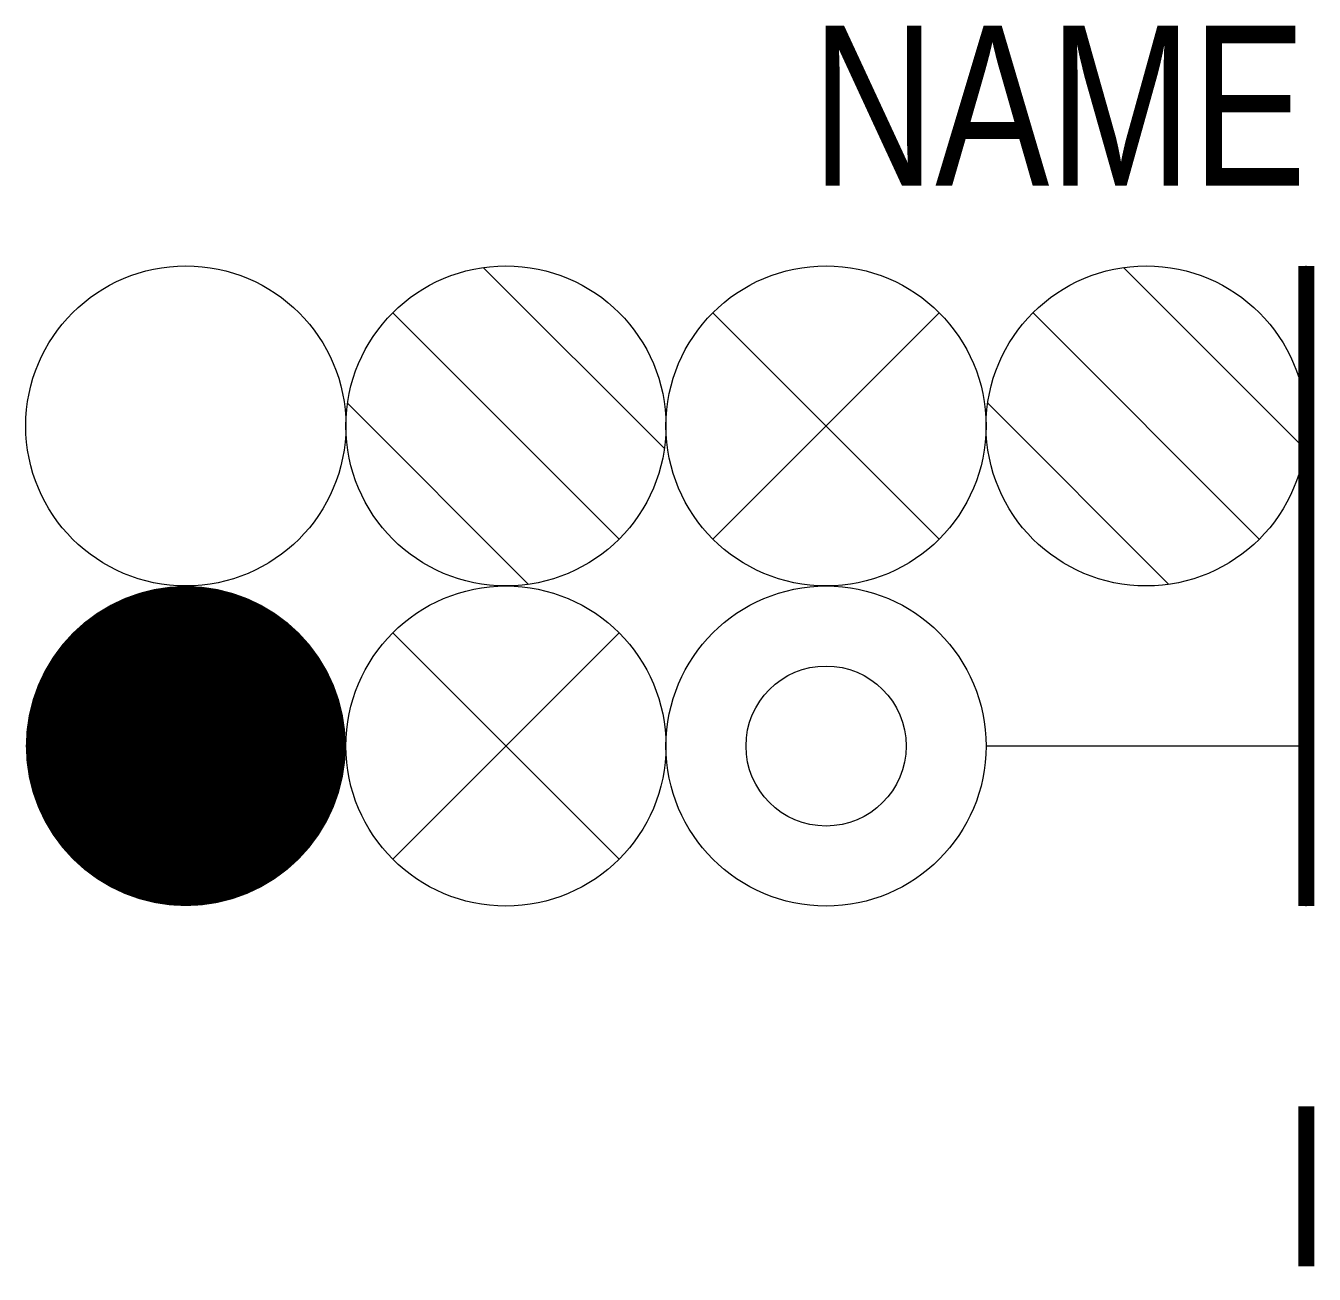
# Model space of a CAD drawing. Header units: inches. Extents: x -16 to 0.1, y -1.1 to 14.5.
import ezdxf
from ezdxf.enums import TextEntityAlignment as Align

# ---------------------------------------------------------------- set-up
doc = ezdxf.new("R2010")
doc.units = ezdxf.units.IN
doc.header["$MEASUREMENT"] = 0

msp = doc.modelspace()

# ---------------------------------------------------------------- linework, layer by layer
at = {"color": 2}
for p, q in [((-10.283, 11.48), (-8.02, 9.217)), ((-2.283, 11.48), (-0.02, 9.217)), ((-11.414, 10.914), (-8.586, 8.086)), ((-3.414, 10.914), (-0.586, 8.086)), ((-11.98, 9.783), (-9.717, 7.52)), ((-3.98, 9.783), (-1.717, 7.52))]:
    msp.add_line(p, q, dxfattribs=at)
for p, q in [((0, 3.5), (0, 11.5)), ((0, 3.5), (0, 11.5)), ((-4.586, 8.086), (-7.414, 10.914)), ((-4.586, 10.914), (-7.414, 8.086)), ((-8.586, 6.914), (-11.414, 4.086)), ((-8.586, 4.086), (-11.414, 6.914)), ((0, 5.5), (-4, 5.5))]:
    msp.add_line(p, q)
for points in [[(0, 11.5, 0.2, 0.2, 0), (0, 3.5, 0.2, 0.2, 0)], [(0, 3.5, 0.2, 0.2, 0), (0, 11.5, 0.2, 0.2, 0)], [(0, 4.5, 0.2, 0.2, 0), (0, 6.5, 0.2, 0.2, 0)], [(0, 1, 0.2, 0.2, 0), (0, -1, 0.2, 0.2, 0)], [(0, 1, 0.2, 0.2, 0), (0, -1, 0.2, 0.2, 0)], [(0, 1, 0.2, 0.2, 0), (0, -1, 0.2, 0.2, 0)]]:
    msp.add_lwpolyline(points, format="xyseb")
at = {"color": 1, "const_width": 2}
msp.add_lwpolyline([(-13, 5.5, -1), (-15, 5.5, -1)], format="xyb", close=True, dxfattribs=at)
at = {"const_width": 0.2}
msp.add_lwpolyline([(0, 1), (0, -1)], dxfattribs=at)
at = {"color": 3}
msp.add_circle((-14, 9.5), 2, dxfattribs=at)
at = {"color": 2}
for centre in [(-10, 9.5), (-2, 9.5)]:
    msp.add_circle(centre, 2, dxfattribs=at)
for centre, radius in [((-6, 9.5), 2), ((-10, 5.5), 2), ((-6, 5.5), 2), ((-6, 5.5), 1)]:
    msp.add_circle(centre, radius)

# ---------------------------------------------------------------- texts
at = {"width": 0.8}
msp.add_attdef('NAME', text='NAME', height=2, dxfattribs=at).set_placement((0, 12.5), align=Align.RIGHT)

doc.saveas('drawing.dxf')
